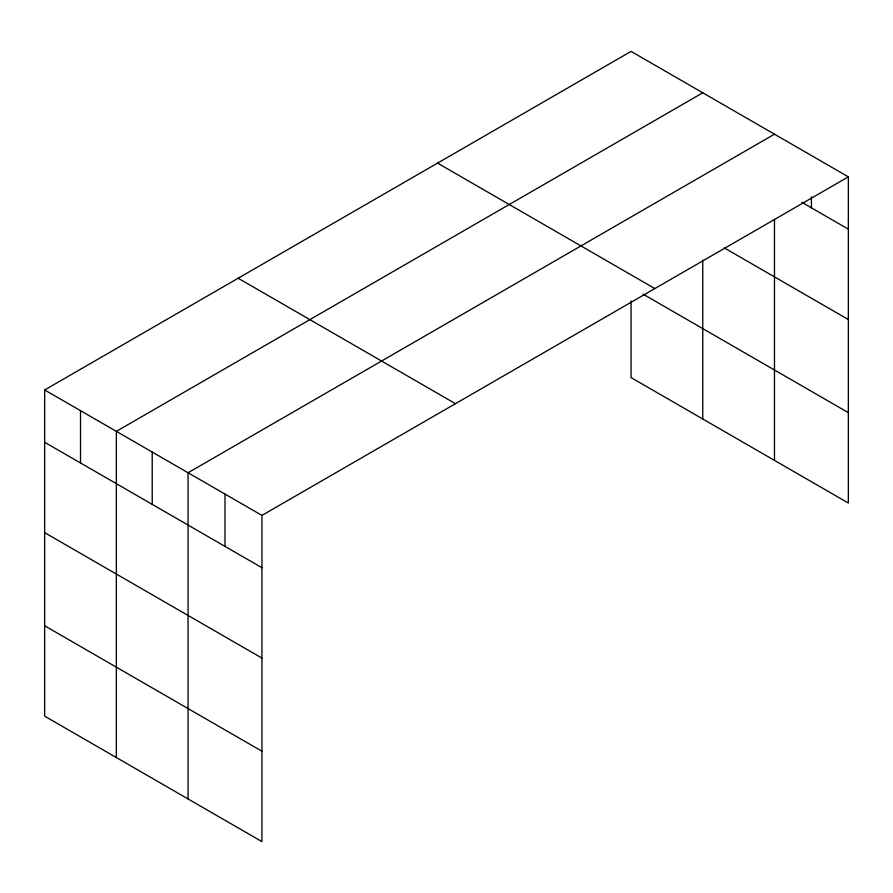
<?xml version="1.0" encoding="UTF-8"?>
<svg xmlns="http://www.w3.org/2000/svg" width="893" height="893" viewBox="0 0 893 893"><rect width="100%" height="100%" fill="white"/><g stroke="black" fill="none" stroke-linecap="round" stroke-linejoin="round"><path stroke-width="1.34" d="M774.477 219.365L774.477 460.386M44.65 389.962L261.939 515.406L261.939 841.608L44.65 716.153L44.65 389.962L631.061 51.392L848.35 176.847L848.35 503.038L631.061 377.594L631.061 300.908M702.769 92.794L116.358 431.352L116.358 757.554M774.477 134.196L188.055 472.754L188.055 798.956M261.939 515.406L848.35 176.847M801.881 202.32L848.35 229.155M724.279 247.908L848.35 319.538M437.548 163.118L654.837 288.573M643.016 294.11L848.35 412.655M238.163 278.236L455.452 403.681M44.65 442.269L261.939 567.714M44.65 532.652L261.939 658.096M44.65 625.77L261.939 751.225M811.413 196.817L811.413 207.823M702.769 260.131L702.769 418.996M225.003 494.086L225.003 546.393M152.212 452.059L152.212 504.366M80.504 410.657L80.504 462.965"/></g></svg>
